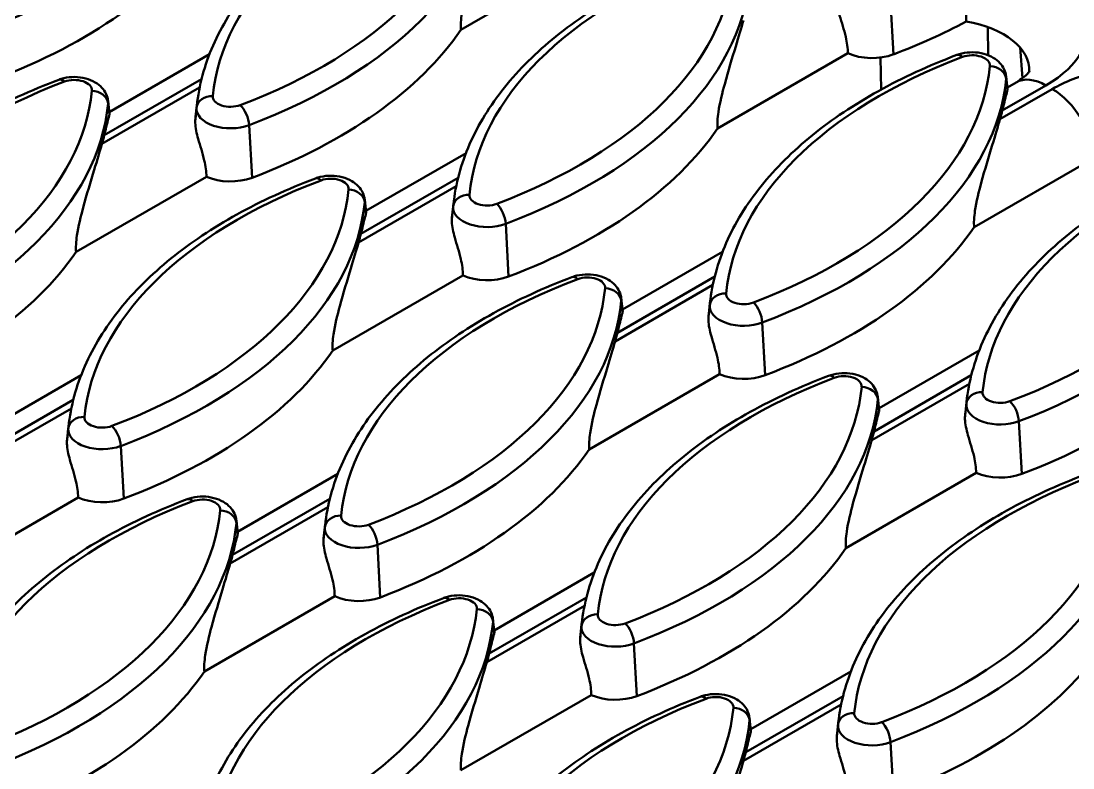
# Model space of a CAD drawing. Header units: millimetres. Extents: x 0 to 2774, y -40 to 1485.
# Drawn here: x 289.74 to 338.05, y 333.75 to 368.07 of the extents above; entities that cross this region are included whole.
import ezdxf

# ---------------------------------------------------------------- set-up
doc = ezdxf.new("R2010")
doc.units = ezdxf.units.MM
doc.header["$LTSCALE"] = 2.5
doc.layers.add('Sichtbar (ISO)', color=7, linetype='Continuous', lineweight=50)
doc.layers.add('Sichtbar schmal (ISO)', color=7, linetype='Continuous', lineweight=50)

msp = doc.modelspace()

# ---------------------------------------------------------------- linework, layer by layer
at = {"layer": 'Sichtbar (ISO)'}
for p, q in [((309.945, 367.665), (315.931, 371.121)), ((293.794, 363.883), (298.393, 366.538)), ((321.731, 363.128), (327.717, 366.584)), ((334.988, 365.521), (335.05, 364.934)), ((335.042, 365.017), (335.44, 365.247)), ((293.74, 364.387), (293.803, 363.8)), ((297.811, 364.171), (297.759, 363.685)), ((305.579, 359.347), (310.178, 362.002)), ((333.516, 358.592), (339.043, 361.783)), ((292.268, 357.458), (298.254, 360.914)), ((305.525, 359.851), (305.588, 359.264)), ((309.597, 359.635), (309.544, 359.148)), ((317.364, 354.811), (321.963, 357.466)), ((304.053, 352.922), (310.039, 356.378)), ((317.31, 355.315), (317.373, 354.728)), ((321.382, 355.099), (321.329, 354.612)), ((329.149, 350.275), (333.748, 352.93)), ((287.901, 349.141), (292.5, 351.796)), ((315.838, 348.386), (321.824, 351.842)), ((329.095, 350.778), (329.158, 350.192)), ((333.167, 350.562), (333.115, 350.076)), ((291.919, 349.428), (291.867, 348.942)), ((299.686, 344.604), (304.285, 347.26)), ((327.623, 343.85), (333.609, 347.306)), ((286.375, 342.716), (292.361, 346.172)), ((299.632, 345.108), (299.695, 344.522)), ((303.704, 344.892), (303.652, 344.406)), ((311.471, 340.068), (316.07, 342.724)), ((298.16, 338.18), (304.146, 341.636)), ((311.417, 340.572), (311.48, 339.986)), ((315.489, 340.356), (315.437, 339.87)), ((323.257, 335.532), (327.855, 338.187)), ((309.945, 333.644), (315.931, 337.1)), ((323.202, 336.036), (323.265, 335.45)), ((327.274, 335.82), (327.222, 335.334))]:
    msp.add_line(p, q, dxfattribs=at)
for centre, major_axis, start_param, end_param in [((274.812, 377.529), (25.106, 0), 5.2921, 5.906759), ((316.06, 378.663), (-25.106, 0), 2.150508, 2.319233), ((332.05, 365.82), (4, 0), 6.248142, 7.576846), ((286.597, 372.993), (25.106, 0), 5.2921, 5.906759), ((328.823, 367.409), (-1.806, 0), 0.911322, 2.150508), ((310.167, 365.962), (24.887, 0), 6.114898, 6.142932), ((298.382, 368.457), (25.106, 0), 5.2921, 5.906759), ((268.919, 364.828), (24.887, 0), 6.114898, 6.142932), ((299.36, 361.739), (-1.806, 0), 0.911322, 2.150508), ((310.167, 363.921), (25.106, 0), 5.2921, 5.906759), ((280.705, 360.292), (24.887, 0), 6.114898, 6.142932), ((268.919, 362.787), (25.106, 0), 5.2921, 5.906759), ((311.146, 357.202), (-1.806, 0), 0.911322, 2.150508), ((292.49, 355.756), (24.887, 0), 6.114898, 6.142932), ((321.952, 359.385), (25.106, 0), 5.2921, 5.906759), ((280.705, 358.251), (25.106, 0), 5.2921, 5.906759), ((322.931, 352.666), (-1.806, 0), 0.911322, 2.150508), ((304.275, 351.22), (24.887, 0), 6.114898, 6.142932), ((292.49, 353.715), (25.106, 0), 5.2921, 5.906759), ((334.716, 348.13), (-1.806, 0), 0.911322, 2.150508), ((293.468, 346.996), (-1.806, 0), 0.911322, 2.150508), ((274.812, 345.55), (24.887, 0), 6.114898, 6.142932), ((304.275, 349.178), (25.106, 0), 5.2921, 5.906759), ((305.253, 342.46), (-1.806, 0), 0.911322, 2.150508), ((316.06, 344.642), (25.106, 0), 5.2921, 5.906759), ((286.597, 341.013), (24.887, 0), 6.114898, 6.142932), ((274.812, 343.508), (25.106, 0), 5.2921, 5.906759), ((317.038, 337.924), (-1.806, 0), 0.911322, 2.150508), ((298.382, 336.477), (24.887, 0), 6.114898, 6.142932)]:
    msp.add_ellipse(centre, major_axis=major_axis, ratio=0.57735, start_param=start_param, end_param=end_param, dxfattribs=at)
for points, knots in [([(309.15, 375.578), (307.869, 375.094), (306.663, 374.539), (304.44, 373.306), (303.423, 372.627), (301.614, 371.162), (300.822, 370.376), (299.492, 368.718), (298.955, 367.846), (298.165, 366.042), (297.912, 365.111), (297.811, 364.171)], [2.9359057, 2.9359057, 2.9359057, 2.9359057, 3.121742, 3.121742, 3.3075784, 3.3075784, 3.4934147, 3.4934147, 3.6792511, 3.6792511, 3.8650875, 3.8650875, 3.8650875, 3.8650875]), ([(311.133, 372.627), (311.034, 372.291), (310.913, 371.884), (310.618, 370.902), (310.437, 370.312), (310.169, 369.326), (310.048, 368.844), (309.966, 368.286), (309.95, 368.145), (309.936, 367.886), (309.937, 367.767), (309.945, 367.665)], [3.485316, 3.485316, 3.485316, 3.485316, 3.831228, 3.831228, 4.242869, 4.242869, 4.503948, 4.503948, 4.581698, 4.581698, 4.653464, 4.653464, 4.653464, 4.653464]), ([(334.976, 371.366), (334.725, 371.197), (334.474, 370.968), (334.009, 370.426), (333.796, 370.117), (333.465, 369.496), (333.339, 369.19), (333.177, 368.593), (333.138, 368.31), (333.144, 368.042)], [-0.8394654, -0.8394654, -0.8394654, -0.8394654, -0.6084187, -0.6084187, -0.3820003, -0.3820003, -0.1850439, -0.1850439, 0, 0, 0, 0]), ([(320.935, 371.042), (319.654, 370.558), (318.448, 370.003), (316.225, 368.77), (315.208, 368.091), (313.399, 366.626), (312.607, 365.84), (311.277, 364.182), (310.74, 363.31), (309.95, 361.506), (309.697, 360.575), (309.597, 359.635)], [2.9359057, 2.9359057, 2.9359057, 2.9359057, 3.121742, 3.121742, 3.3075784, 3.3075784, 3.4934147, 3.4934147, 3.6792511, 3.6792511, 3.8650875, 3.8650875, 3.8650875, 3.8650875]), ([(327.717, 366.584), (327.714, 366.82), (327.678, 367.075), (327.542, 367.665), (327.429, 368.003), (327.305, 368.44), (327.272, 368.571), (327.222, 368.824), (327.207, 368.947), (327.202, 369.115), (327.204, 369.175), (327.209, 369.233)], [0.0433649, 0.0433649, 0.0433649, 0.0433649, 0.199966, 0.199966, 0.399932, 0.399932, 0.4756007, 0.4756007, 0.5512693, 0.5512693, 0.5929939, 0.5929939, 0.5929939, 0.5929939]), ([(322.918, 368.091), (322.819, 367.755), (322.698, 367.348), (322.403, 366.366), (322.222, 365.776), (321.954, 364.79), (321.833, 364.308), (321.751, 363.75), (321.735, 363.609), (321.721, 363.35), (321.722, 363.231), (321.731, 363.128)], [3.485316, 3.485316, 3.485316, 3.485316, 3.831228, 3.831228, 4.242869, 4.242869, 4.503948, 4.503948, 4.581698, 4.581698, 4.653464, 4.653464, 4.653464, 4.653464]), ([(332.72, 366.506), (331.439, 366.022), (330.233, 365.467), (328.01, 364.234), (326.993, 363.555), (325.184, 362.09), (324.392, 361.304), (323.063, 359.646), (322.526, 358.774), (321.735, 356.97), (321.483, 356.039), (321.382, 355.099)], [2.9359057, 2.9359057, 2.9359057, 2.9359057, 3.121742, 3.121742, 3.3075784, 3.3075784, 3.4934147, 3.4934147, 3.6792511, 3.6792511, 3.8650875, 3.8650875, 3.8650875, 3.8650875]), ([(334.988, 365.521), (334.975, 365.637), (334.942, 365.748), (334.845, 365.959), (334.777, 366.055), (334.609, 366.239), (334.505, 366.319), (334.256, 366.467), (334.109, 366.525), (333.792, 366.608), (333.622, 366.629), (333.282, 366.632), (333.113, 366.615), (332.871, 366.557), (332.795, 366.534), (332.72, 366.506)], [0.847302, 0.847302, 0.847302, 0.847302, 1.046181, 1.046181, 1.270532, 1.270532, 1.556044, 1.556044, 1.929065, 1.929065, 2.339587, 2.339587, 2.746954, 2.746954, 2.935906, 2.935906, 2.935906, 2.935906]), ([(335.44, 365.247), (335.57, 365.322), (335.679, 365.396), (335.856, 365.533), (335.922, 365.595), (336.016, 365.694), (336.042, 365.731), (336.062, 365.762), (336.065, 365.767), (336.065, 365.767)], [0, 0, 0, 0, 0.1441607, 0.1441607, 0.2883214, 0.2883214, 0.4324821, 0.4324821, 0.5133261, 0.5133261, 0.5133261, 0.5133261]), ([(291.472, 365.372), (290.191, 364.888), (288.985, 364.333), (286.762, 363.1), (285.746, 362.421), (283.937, 360.956), (283.144, 360.17), (281.815, 358.512), (281.278, 357.64), (280.487, 355.836), (280.235, 354.905), (280.134, 353.965)], [2.9359057, 2.9359057, 2.9359057, 2.9359057, 3.121742, 3.121742, 3.3075784, 3.3075784, 3.4934147, 3.4934147, 3.6792511, 3.6792511, 3.8650875, 3.8650875, 3.8650875, 3.8650875]), ([(293.74, 364.387), (293.727, 364.503), (293.695, 364.614), (293.597, 364.825), (293.53, 364.921), (293.361, 365.105), (293.257, 365.185), (293.008, 365.333), (292.861, 365.39), (292.544, 365.474), (292.374, 365.495), (292.034, 365.498), (291.865, 365.481), (291.623, 365.423), (291.547, 365.4), (291.472, 365.372)], [0.847302, 0.847302, 0.847302, 0.847302, 1.046181, 1.046181, 1.270532, 1.270532, 1.556044, 1.556044, 1.929065, 1.929065, 2.339587, 2.339587, 2.746954, 2.746954, 2.935906, 2.935906, 2.935906, 2.935906]), ([(335.044, 364.886), (335.041, 364.876), (335.038, 364.865), (334.987, 364.683), (334.924, 364.418), (334.839, 364.072), (334.825, 364.014), (334.81, 363.953)], [0.7095826, 0.7095826, 0.7095826, 0.7095826, 0.7301099, 0.7301099, 1.0546565, 1.0546565, 1.1167, 1.1167, 1.1167, 1.1167]), ([(293.797, 363.752), (293.794, 363.742), (293.791, 363.731), (293.739, 363.549), (293.676, 363.284), (293.591, 362.938), (293.577, 362.88), (293.563, 362.819)], [0.7095826, 0.7095826, 0.7095826, 0.7095826, 0.7301099, 0.7301099, 1.0546565, 1.0546565, 1.1167, 1.1167, 1.1167, 1.1167]), ([(298.254, 360.914), (298.251, 361.15), (298.215, 361.405), (298.08, 361.994), (297.966, 362.333), (297.843, 362.77), (297.809, 362.901), (297.759, 363.154), (297.744, 363.277), (297.739, 363.445), (297.741, 363.504), (297.747, 363.562)], [0.0433649, 0.0433649, 0.0433649, 0.0433649, 0.199966, 0.199966, 0.399932, 0.399932, 0.4756007, 0.4756007, 0.5512693, 0.5512693, 0.5929939, 0.5929939, 0.5929939, 0.5929939]), ([(297.747, 363.562), (297.75, 363.592), (297.753, 363.622), (297.757, 363.662), (297.758, 363.673), (297.759, 363.685)], [0.70958265, 0.70958265, 0.70958265, 0.70958265, 0.73010989, 0.73010989, 0.73801389, 0.73801389, 0.73801389, 0.73801389]), ([(334.703, 363.555), (334.604, 363.219), (334.483, 362.812), (334.188, 361.83), (334.007, 361.24), (333.739, 360.254), (333.618, 359.772), (333.536, 359.214), (333.52, 359.073), (333.506, 358.814), (333.507, 358.695), (333.516, 358.592)], [3.485316, 3.485316, 3.485316, 3.485316, 3.831228, 3.831228, 4.242869, 4.242869, 4.503948, 4.503948, 4.581698, 4.581698, 4.653464, 4.653464, 4.653464, 4.653464]), ([(293.455, 362.421), (293.356, 362.085), (293.235, 361.678), (292.94, 360.696), (292.759, 360.106), (292.491, 359.12), (292.37, 358.638), (292.288, 358.08), (292.272, 357.939), (292.258, 357.68), (292.259, 357.561), (292.268, 357.458)], [3.485316, 3.485316, 3.485316, 3.485316, 3.831228, 3.831228, 4.242869, 4.242869, 4.503948, 4.503948, 4.581698, 4.581698, 4.653464, 4.653464, 4.653464, 4.653464]), ([(344.505, 361.97), (343.224, 361.485), (342.018, 360.931), (339.795, 359.698), (338.779, 359.019), (336.97, 357.554), (336.177, 356.768), (334.848, 355.11), (334.311, 354.238), (333.52, 352.434), (333.268, 351.503), (333.167, 350.562)], [2.9359057, 2.9359057, 2.9359057, 2.9359057, 3.121742, 3.121742, 3.3075784, 3.3075784, 3.4934147, 3.4934147, 3.6792511, 3.6792511, 3.8650875, 3.8650875, 3.8650875, 3.8650875]), ([(305.525, 359.851), (305.512, 359.967), (305.48, 360.078), (305.382, 360.289), (305.315, 360.385), (305.147, 360.569), (305.042, 360.649), (304.793, 360.797), (304.646, 360.854), (304.329, 360.938), (304.159, 360.959), (303.819, 360.962), (303.65, 360.944), (303.408, 360.887), (303.332, 360.864), (303.257, 360.836)], [0.847302, 0.847302, 0.847302, 0.847302, 1.046181, 1.046181, 1.270532, 1.270532, 1.556044, 1.556044, 1.929065, 1.929065, 2.339587, 2.339587, 2.746954, 2.746954, 2.935906, 2.935906, 2.935906, 2.935906]), ([(303.257, 360.836), (301.976, 360.351), (300.77, 359.797), (298.547, 358.564), (297.531, 357.885), (295.722, 356.42), (294.929, 355.634), (293.6, 353.976), (293.063, 353.104), (292.273, 351.3), (292.02, 350.369), (291.919, 349.428)], [2.9359057, 2.9359057, 2.9359057, 2.9359057, 3.121742, 3.121742, 3.3075784, 3.3075784, 3.4934147, 3.4934147, 3.6792511, 3.6792511, 3.8650875, 3.8650875, 3.8650875, 3.8650875]), ([(305.582, 359.216), (305.579, 359.205), (305.576, 359.195), (305.524, 359.013), (305.461, 358.748), (305.377, 358.402), (305.362, 358.344), (305.348, 358.283)], [0.7095826, 0.7095826, 0.7095826, 0.7095826, 0.7301099, 0.7301099, 1.0546565, 1.0546565, 1.1167, 1.1167, 1.1167, 1.1167]), ([(310.039, 356.378), (310.036, 356.613), (310, 356.869), (309.865, 357.458), (309.751, 357.797), (309.628, 358.234), (309.594, 358.364), (309.544, 358.618), (309.529, 358.741), (309.524, 358.909), (309.526, 358.968), (309.532, 359.026)], [0.0433649, 0.0433649, 0.0433649, 0.0433649, 0.199966, 0.199966, 0.399932, 0.399932, 0.4756007, 0.4756007, 0.5512693, 0.5512693, 0.5929939, 0.5929939, 0.5929939, 0.5929939]), ([(309.532, 359.026), (309.535, 359.056), (309.538, 359.086), (309.542, 359.126), (309.543, 359.137), (309.544, 359.148)], [0.70958265, 0.70958265, 0.70958265, 0.70958265, 0.73010989, 0.73010989, 0.73801389, 0.73801389, 0.73801389, 0.73801389]), ([(305.24, 357.885), (305.141, 357.549), (305.021, 357.142), (304.725, 356.16), (304.544, 355.57), (304.276, 354.584), (304.155, 354.102), (304.073, 353.543), (304.057, 353.403), (304.043, 353.144), (304.044, 353.025), (304.053, 352.922)], [3.485316, 3.485316, 3.485316, 3.485316, 3.831228, 3.831228, 4.242869, 4.242869, 4.503948, 4.503948, 4.581698, 4.581698, 4.653464, 4.653464, 4.653464, 4.653464]), ([(315.043, 356.3), (313.762, 355.815), (312.555, 355.261), (310.332, 354.028), (309.316, 353.349), (307.507, 351.884), (306.714, 351.098), (305.385, 349.44), (304.848, 348.568), (304.058, 346.764), (303.805, 345.832), (303.704, 344.892)], [2.9359057, 2.9359057, 2.9359057, 2.9359057, 3.121742, 3.121742, 3.3075784, 3.3075784, 3.4934147, 3.4934147, 3.6792511, 3.6792511, 3.8650875, 3.8650875, 3.8650875, 3.8650875]), ([(317.31, 355.315), (317.297, 355.431), (317.265, 355.542), (317.167, 355.753), (317.1, 355.849), (316.932, 356.033), (316.827, 356.113), (316.579, 356.261), (316.431, 356.318), (316.114, 356.402), (315.944, 356.423), (315.605, 356.426), (315.435, 356.408), (315.193, 356.351), (315.117, 356.328), (315.043, 356.3)], [0.847302, 0.847302, 0.847302, 0.847302, 1.046181, 1.046181, 1.270532, 1.270532, 1.556044, 1.556044, 1.929065, 1.929065, 2.339587, 2.339587, 2.746954, 2.746954, 2.935906, 2.935906, 2.935906, 2.935906]), ([(317.367, 354.679), (317.364, 354.669), (317.361, 354.659), (317.309, 354.477), (317.246, 354.212), (317.162, 353.866), (317.148, 353.808), (317.133, 353.747)], [0.7095826, 0.7095826, 0.7095826, 0.7095826, 0.7301099, 0.7301099, 1.0546565, 1.0546565, 1.1167, 1.1167, 1.1167, 1.1167]), ([(321.824, 351.842), (321.821, 352.077), (321.785, 352.333), (321.65, 352.922), (321.536, 353.261), (321.413, 353.698), (321.379, 353.828), (321.329, 354.082), (321.314, 354.205), (321.309, 354.373), (321.311, 354.432), (321.317, 354.49)], [0.0433649, 0.0433649, 0.0433649, 0.0433649, 0.199966, 0.199966, 0.399932, 0.399932, 0.4756007, 0.4756007, 0.5512693, 0.5512693, 0.5929939, 0.5929939, 0.5929939, 0.5929939]), ([(321.317, 354.49), (321.32, 354.52), (321.323, 354.549), (321.327, 354.59), (321.328, 354.601), (321.329, 354.612)], [0.70958265, 0.70958265, 0.70958265, 0.70958265, 0.73010989, 0.73010989, 0.73801389, 0.73801389, 0.73801389, 0.73801389]), ([(317.026, 353.349), (316.927, 353.013), (316.806, 352.606), (316.51, 351.623), (316.329, 351.034), (316.062, 350.048), (315.94, 349.566), (315.858, 349.007), (315.842, 348.867), (315.828, 348.608), (315.829, 348.488), (315.838, 348.386)], [3.485316, 3.485316, 3.485316, 3.485316, 3.831228, 3.831228, 4.242869, 4.242869, 4.503948, 4.503948, 4.581698, 4.581698, 4.653464, 4.653464, 4.653464, 4.653464]), ([(326.828, 351.764), (325.547, 351.279), (324.34, 350.725), (322.118, 349.491), (321.101, 348.812), (319.292, 347.348), (318.499, 346.562), (317.17, 344.904), (316.633, 344.031), (315.843, 342.228), (315.59, 341.296), (315.489, 340.356)], [2.9359057, 2.9359057, 2.9359057, 2.9359057, 3.121742, 3.121742, 3.3075784, 3.3075784, 3.4934147, 3.4934147, 3.6792511, 3.6792511, 3.8650875, 3.8650875, 3.8650875, 3.8650875]), ([(329.095, 350.778), (329.083, 350.894), (329.05, 351.006), (328.952, 351.217), (328.885, 351.313), (328.717, 351.497), (328.612, 351.577), (328.364, 351.725), (328.216, 351.782), (327.899, 351.865), (327.729, 351.887), (327.39, 351.89), (327.22, 351.872), (326.978, 351.815), (326.902, 351.792), (326.828, 351.764)], [0.847302, 0.847302, 0.847302, 0.847302, 1.046181, 1.046181, 1.270532, 1.270532, 1.556044, 1.556044, 1.929065, 1.929065, 2.339587, 2.339587, 2.746954, 2.746954, 2.935906, 2.935906, 2.935906, 2.935906]), ([(329.152, 350.143), (329.149, 350.133), (329.146, 350.123), (329.094, 349.941), (329.031, 349.676), (328.947, 349.33), (328.933, 349.272), (328.918, 349.211)], [0.7095826, 0.7095826, 0.7095826, 0.7095826, 0.7301099, 0.7301099, 1.0546565, 1.0546565, 1.1167, 1.1167, 1.1167, 1.1167]), ([(333.609, 347.306), (333.606, 347.541), (333.57, 347.796), (333.435, 348.386), (333.321, 348.724), (333.198, 349.162), (333.164, 349.292), (333.114, 349.546), (333.099, 349.669), (333.094, 349.837), (333.096, 349.896), (333.102, 349.954)], [0.0433649, 0.0433649, 0.0433649, 0.0433649, 0.199966, 0.199966, 0.399932, 0.399932, 0.4756007, 0.4756007, 0.5512693, 0.5512693, 0.5929939, 0.5929939, 0.5929939, 0.5929939]), ([(333.102, 349.954), (333.105, 349.984), (333.108, 350.013), (333.112, 350.054), (333.113, 350.065), (333.115, 350.076)], [0.70958265, 0.70958265, 0.70958265, 0.70958265, 0.73010989, 0.73010989, 0.73801389, 0.73801389, 0.73801389, 0.73801389]), ([(291.854, 348.82), (291.857, 348.85), (291.86, 348.879), (291.864, 348.92), (291.866, 348.931), (291.867, 348.942)], [0.70958265, 0.70958265, 0.70958265, 0.70958265, 0.73010989, 0.73010989, 0.73801389, 0.73801389, 0.73801389, 0.73801389]), ([(292.361, 346.172), (292.358, 346.407), (292.323, 346.662), (292.187, 347.252), (292.073, 347.59), (291.95, 348.028), (291.916, 348.158), (291.867, 348.411), (291.851, 348.535), (291.846, 348.703), (291.848, 348.762), (291.854, 348.82)], [0.0433649, 0.0433649, 0.0433649, 0.0433649, 0.199966, 0.199966, 0.399932, 0.399932, 0.4756007, 0.4756007, 0.5512693, 0.5512693, 0.5929939, 0.5929939, 0.5929939, 0.5929939]), ([(328.811, 348.813), (328.712, 348.477), (328.591, 348.07), (328.295, 347.087), (328.114, 346.497), (327.847, 345.512), (327.725, 345.03), (327.643, 344.471), (327.627, 344.331), (327.613, 344.072), (327.615, 343.952), (327.623, 343.85)], [3.485316, 3.485316, 3.485316, 3.485316, 3.831228, 3.831228, 4.242869, 4.242869, 4.503948, 4.503948, 4.581698, 4.581698, 4.653464, 4.653464, 4.653464, 4.653464]), ([(338.613, 347.227), (337.332, 346.743), (336.126, 346.189), (333.903, 344.955), (332.886, 344.276), (331.077, 342.812), (330.285, 342.026), (328.955, 340.368), (328.418, 339.495), (327.628, 337.692), (327.375, 336.76), (327.274, 335.82)], [2.9359057, 2.9359057, 2.9359057, 2.9359057, 3.121742, 3.121742, 3.3075784, 3.3075784, 3.4934147, 3.4934147, 3.6792511, 3.6792511, 3.8650875, 3.8650875, 3.8650875, 3.8650875]), ([(297.365, 346.093), (296.084, 345.609), (294.878, 345.055), (292.655, 343.821), (291.638, 343.142), (289.829, 341.678), (289.037, 340.892), (287.707, 339.234), (287.17, 338.361), (286.38, 336.558), (286.127, 335.626), (286.026, 334.686)], [2.9359057, 2.9359057, 2.9359057, 2.9359057, 3.121742, 3.121742, 3.3075784, 3.3075784, 3.4934147, 3.4934147, 3.6792511, 3.6792511, 3.8650875, 3.8650875, 3.8650875, 3.8650875]), ([(299.632, 345.108), (299.62, 345.224), (299.587, 345.336), (299.49, 345.547), (299.422, 345.643), (299.254, 345.827), (299.15, 345.907), (298.901, 346.055), (298.753, 346.112), (298.437, 346.195), (298.266, 346.217), (297.927, 346.22), (297.758, 346.202), (297.515, 346.145), (297.44, 346.122), (297.365, 346.093)], [0.847302, 0.847302, 0.847302, 0.847302, 1.046181, 1.046181, 1.270532, 1.270532, 1.556044, 1.556044, 1.929065, 1.929065, 2.339587, 2.339587, 2.746954, 2.746954, 2.935906, 2.935906, 2.935906, 2.935906]), ([(299.689, 344.473), (299.686, 344.463), (299.683, 344.453), (299.631, 344.271), (299.568, 344.006), (299.484, 343.66), (299.47, 343.601), (299.455, 343.541)], [0.7095826, 0.7095826, 0.7095826, 0.7095826, 0.7301099, 0.7301099, 1.0546565, 1.0546565, 1.1167, 1.1167, 1.1167, 1.1167]), ([(304.146, 341.636), (304.144, 341.871), (304.108, 342.126), (303.972, 342.716), (303.858, 343.054), (303.735, 343.492), (303.701, 343.622), (303.652, 343.875), (303.636, 343.998), (303.632, 344.167), (303.633, 344.226), (303.639, 344.284)], [0.0433649, 0.0433649, 0.0433649, 0.0433649, 0.199966, 0.199966, 0.399932, 0.399932, 0.4756007, 0.4756007, 0.5512693, 0.5512693, 0.5929939, 0.5929939, 0.5929939, 0.5929939]), ([(303.639, 344.284), (303.642, 344.314), (303.645, 344.343), (303.649, 344.384), (303.651, 344.395), (303.652, 344.406)], [0.70958265, 0.70958265, 0.70958265, 0.70958265, 0.73010989, 0.73010989, 0.73801389, 0.73801389, 0.73801389, 0.73801389]), ([(299.348, 343.143), (299.249, 342.807), (299.128, 342.4), (298.833, 341.417), (298.651, 340.827), (298.384, 339.842), (298.262, 339.36), (298.181, 338.801), (298.165, 338.661), (298.151, 338.401), (298.152, 338.282), (298.16, 338.18)], [3.485316, 3.485316, 3.485316, 3.485316, 3.831228, 3.831228, 4.242869, 4.242869, 4.503948, 4.503948, 4.581698, 4.581698, 4.653464, 4.653464, 4.653464, 4.653464]), ([(311.417, 340.572), (311.405, 340.688), (311.372, 340.8), (311.275, 341.011), (311.207, 341.107), (311.039, 341.291), (310.935, 341.371), (310.686, 341.518), (310.538, 341.576), (310.222, 341.659), (310.052, 341.681), (309.712, 341.684), (309.543, 341.666), (309.301, 341.608), (309.225, 341.586), (309.15, 341.557)], [0.847302, 0.847302, 0.847302, 0.847302, 1.046181, 1.046181, 1.270532, 1.270532, 1.556044, 1.556044, 1.929065, 1.929065, 2.339587, 2.339587, 2.746954, 2.746954, 2.935906, 2.935906, 2.935906, 2.935906]), ([(309.15, 341.557), (307.869, 341.073), (306.663, 340.519), (304.44, 339.285), (303.423, 338.606), (301.614, 337.141), (300.822, 336.356), (299.492, 334.698), (298.955, 333.825), (298.165, 332.022), (297.912, 331.09), (297.811, 330.15)], [2.9359057, 2.9359057, 2.9359057, 2.9359057, 3.121742, 3.121742, 3.3075784, 3.3075784, 3.4934147, 3.4934147, 3.6792511, 3.6792511, 3.8650875, 3.8650875, 3.8650875, 3.8650875]), ([(311.474, 339.937), (311.471, 339.927), (311.468, 339.917), (311.416, 339.735), (311.353, 339.47), (311.269, 339.123), (311.255, 339.065), (311.24, 339.005)], [0.7095826, 0.7095826, 0.7095826, 0.7095826, 0.7301099, 0.7301099, 1.0546565, 1.0546565, 1.1167, 1.1167, 1.1167, 1.1167]), ([(315.931, 337.1), (315.929, 337.335), (315.893, 337.59), (315.757, 338.18), (315.644, 338.518), (315.52, 338.956), (315.486, 339.086), (315.437, 339.339), (315.421, 339.462), (315.417, 339.631), (315.418, 339.69), (315.424, 339.748)], [0.0433649, 0.0433649, 0.0433649, 0.0433649, 0.199966, 0.199966, 0.399932, 0.399932, 0.4756007, 0.4756007, 0.5512693, 0.5512693, 0.5929939, 0.5929939, 0.5929939, 0.5929939]), ([(315.424, 339.748), (315.427, 339.778), (315.43, 339.807), (315.435, 339.848), (315.436, 339.859), (315.437, 339.87)], [0.70958265, 0.70958265, 0.70958265, 0.70958265, 0.73010989, 0.73010989, 0.73801389, 0.73801389, 0.73801389, 0.73801389]), ([(311.133, 338.607), (311.034, 338.271), (310.913, 337.864), (310.618, 336.881), (310.437, 336.291), (310.169, 335.306), (310.048, 334.824), (309.966, 334.265), (309.95, 334.124), (309.936, 333.865), (309.937, 333.746), (309.945, 333.644)], [3.485316, 3.485316, 3.485316, 3.485316, 3.831228, 3.831228, 4.242869, 4.242869, 4.503948, 4.503948, 4.581698, 4.581698, 4.653464, 4.653464, 4.653464, 4.653464]), ([(320.935, 337.021), (319.654, 336.537), (318.448, 335.983), (316.225, 334.749), (315.208, 334.07), (313.399, 332.605), (312.607, 331.819), (311.277, 330.162), (310.74, 329.289), (309.95, 327.485), (309.697, 326.554), (309.597, 325.614)], [2.9359057, 2.9359057, 2.9359057, 2.9359057, 3.121742, 3.121742, 3.3075784, 3.3075784, 3.4934147, 3.4934147, 3.6792511, 3.6792511, 3.8650875, 3.8650875, 3.8650875, 3.8650875]), ([(323.202, 336.036), (323.19, 336.152), (323.157, 336.264), (323.06, 336.474), (322.992, 336.571), (322.824, 336.755), (322.72, 336.834), (322.471, 336.982), (322.324, 337.04), (322.007, 337.123), (321.837, 337.145), (321.497, 337.148), (321.328, 337.13), (321.086, 337.072), (321.01, 337.049), (320.935, 337.021)], [0.847302, 0.847302, 0.847302, 0.847302, 1.046181, 1.046181, 1.270532, 1.270532, 1.556044, 1.556044, 1.929065, 1.929065, 2.339587, 2.339587, 2.746954, 2.746954, 2.935906, 2.935906, 2.935906, 2.935906]), ([(323.259, 335.401), (323.256, 335.391), (323.253, 335.381), (323.202, 335.199), (323.139, 334.934), (323.054, 334.587), (323.04, 334.529), (323.025, 334.469)], [0.7095826, 0.7095826, 0.7095826, 0.7095826, 0.7301099, 0.7301099, 1.0546565, 1.0546565, 1.1167, 1.1167, 1.1167, 1.1167]), ([(327.209, 335.212), (327.212, 335.242), (327.215, 335.271), (327.22, 335.312), (327.221, 335.323), (327.222, 335.334)], [0.70958265, 0.70958265, 0.70958265, 0.70958265, 0.73010989, 0.73010989, 0.73801389, 0.73801389, 0.73801389, 0.73801389]), ([(327.717, 332.564), (327.714, 332.799), (327.678, 333.054), (327.542, 333.644), (327.429, 333.982), (327.305, 334.42), (327.272, 334.55), (327.222, 334.803), (327.207, 334.926), (327.202, 335.095), (327.204, 335.154), (327.209, 335.212)], [0.0433649, 0.0433649, 0.0433649, 0.0433649, 0.199966, 0.199966, 0.399932, 0.399932, 0.4756007, 0.4756007, 0.5512693, 0.5512693, 0.5929939, 0.5929939, 0.5929939, 0.5929939]), ([(322.918, 334.071), (322.819, 333.735), (322.698, 333.327), (322.403, 332.345), (322.222, 331.755), (321.954, 330.77), (321.833, 330.288), (321.751, 329.729), (321.735, 329.588), (321.721, 329.329), (321.722, 329.21), (321.731, 329.108)], [3.485316, 3.485316, 3.485316, 3.485316, 3.831228, 3.831228, 4.242869, 4.242869, 4.503948, 4.503948, 4.581698, 4.581698, 4.653464, 4.653464, 4.653464, 4.653464])]:
    msp.add_open_spline(points, degree=3, knots=knots, dxfattribs=at)
for points in [[(335.05, 364.934), (335.052, 364.921), (335.05, 364.905), (335.044, 364.886)], [(293.803, 363.8), (293.804, 363.787), (293.802, 363.771), (293.797, 363.752)], [(305.588, 359.264), (305.589, 359.251), (305.587, 359.235), (305.582, 359.216)], [(317.373, 354.728), (317.374, 354.715), (317.372, 354.699), (317.367, 354.679)], [(329.158, 350.192), (329.159, 350.179), (329.158, 350.162), (329.152, 350.143)], [(299.695, 344.522), (299.697, 344.509), (299.695, 344.492), (299.689, 344.473)], [(311.48, 339.986), (311.482, 339.973), (311.48, 339.956), (311.474, 339.937)], [(323.265, 335.45), (323.267, 335.437), (323.265, 335.42), (323.259, 335.401)]]:
    msp.add_open_spline(points, degree=3, dxfattribs=at)
at = {"layer": 'Sichtbar schmal (ISO)'}
for p, q in [((329.678, 368.954), (329.813, 366.536)), ((334.16, 366.498), (334.14, 367.79)), ((335.635, 366.844), (335.742, 365.445)), ((329.216, 366.391), (329.24, 364.916)), ((293.563, 362.819), (298.03, 365.399)), ((334.988, 365.415), (335.044, 364.886)), ((297.943, 365.012), (293.455, 362.421)), ((337.106, 364.943), (334.703, 363.555)), ((334.81, 363.953), (336.815, 365.111)), ((293.74, 364.281), (293.797, 363.752)), ((297.803, 364.088), (297.747, 363.562)), ((300.215, 363.284), (300.35, 360.866)), ((309.728, 360.476), (305.24, 357.885)), ((305.348, 358.283), (309.815, 360.863)), ((305.525, 359.744), (305.582, 359.216)), ((309.588, 359.552), (309.532, 359.026)), ((312, 358.748), (312.135, 356.33)), ((317.133, 353.747), (321.601, 356.327)), ((321.513, 355.94), (317.026, 353.349)), ((317.31, 355.208), (317.367, 354.679)), ((321.373, 355.016), (321.317, 354.49)), ((323.785, 354.212), (323.92, 351.794)), ((328.918, 349.211), (333.386, 351.791)), ((333.298, 351.404), (328.811, 348.813)), ((287.67, 348.077), (292.138, 350.657)), ((329.096, 350.672), (329.152, 350.143)), ((333.158, 350.479), (333.102, 349.954)), ((292.05, 350.27), (287.563, 347.679)), ((291.91, 349.345), (291.854, 348.82)), ((335.57, 349.675), (335.705, 347.258)), ((294.322, 348.541), (294.457, 346.124)), ((299.455, 343.541), (303.923, 346.12)), ((303.835, 345.734), (299.348, 343.143)), ((299.633, 345.002), (299.689, 344.473)), ((303.696, 344.809), (303.639, 344.284)), ((306.107, 344.005), (306.242, 341.588)), ((315.62, 341.197), (311.133, 338.607)), ((311.24, 339.005), (315.708, 341.584)), ((311.418, 340.466), (311.474, 339.937)), ((315.481, 340.273), (315.424, 339.748)), ((317.893, 339.469), (318.027, 337.052)), ((323.025, 334.469), (327.493, 337.048)), ((327.405, 336.661), (322.918, 334.071)), ((323.203, 335.93), (323.259, 335.401)), ((327.266, 335.737), (327.209, 335.212)), ((329.678, 334.933), (329.813, 332.515))]:
    msp.add_line(p, q, dxfattribs=at)
for centre, major_axis, ratio, start_param, end_param in [((274.812, 379.828), (24.86, 0), 0.57735, 5.2921, 6.227073), ((322.624, 363.842), (-24.113, 0), 0.57735, 5.2921, 6.227073), ((286.597, 375.851), (24.113, 0), 0.57735, 5.2921, 6.227073), ((286.597, 375.292), (24.86, 0), 0.57735, 5.2921, 6.227073), ((332.05, 367.862), (6.739, 0), 0.57735, 5.497787, 7.404905), ((334.409, 359.306), (-24.113, 0), 0.57735, 5.2921, 6.227073), ((298.382, 371.315), (24.113, 0), 0.57735, 5.2921, 6.227073), ((298.382, 370.756), (24.86, 0), 0.57735, 5.2921, 6.227073), ((346.194, 354.77), (-24.113, 0), 0.57735, 5.2921, 6.227073), ((332.985, 365.804), (-0.265, 0.702), 0.447262, 5.581488, 6.283185), ((333.431, 366.024), (0.813, 0), 0.57735, 6.227073, 8.433693), ((310.167, 366.778), (24.113, 0), 0.57735, 5.2921, 6.227073), ((334.242, 365.385), (0.746, -0.073), 0.815212, 0.166414, 1.649944), ((304.946, 353.636), (-24.113, 0), 0.57735, 5.2921, 6.227073), ((291.738, 364.67), (-0.265, 0.702), 0.447262, 5.581488, 6.283185), ((292.183, 364.89), (0.813, 0), 0.57735, 6.227073, 8.433693), ((310.167, 366.219), (24.86, 0), 0.57735, 5.2921, 6.227073), ((333.431, 365.465), (1.56, 0), 0.57735, 6.227073, 6.345089), ((336.815, 362.865), (-1.375, 2.382), 0.57735, 5.497787, 6.283185), ((341.871, 362.192), (-6.739, 0), 0.57735, 5.133352, 5.497787), ((268.919, 365.644), (24.113, 0), 0.57735, 5.2921, 6.227073), ((292.994, 364.251), (0.746, -0.073), 0.815212, 0.166414, 1.649944), ((337.106, 362.697), (1.375, -2.382), 0.57735, 0.876433, 2.356194), ((292.183, 364.331), (1.56, 0), 0.57735, 6.227073, 6.345089), ((298.549, 364.01), (-0.746, 0.073), 0.815212, 4.791537, 6.275066), ((299.36, 364.596), (-0.813, 0), 0.57735, 6.227073, 8.433693), ((268.919, 365.085), (24.86, 0), 0.57735, 5.2921, 6.227073), ((299.36, 364.037), (-1.56, 0), 0.57735, 6.227073, 8.433693), ((322.624, 363.283), (-24.86, 0), 0.57735, 6.221282, 6.227073), ((299.806, 363.591), (0.265, -0.702), 0.447262, 0.956366, 2.439895), ((357.979, 350.234), (-24.113, 0), 0.57735, 5.2921, 6.227073), ((321.952, 362.242), (24.113, 0), 0.57735, 5.2921, 6.227073), ((316.731, 349.099), (-24.113, 0), 0.57735, 5.2921, 6.227073), ((303.523, 360.134), (-0.265, 0.702), 0.447262, 5.581488, 6.283185), ((303.968, 360.354), (0.813, 0), 0.57735, 6.227073, 8.433693), ((321.952, 361.683), (24.86, 0), 0.57735, 5.2921, 6.227073), ((280.705, 361.108), (24.113, 0), 0.57735, 5.2921, 6.227073), ((304.779, 359.715), (0.746, -0.073), 0.815212, 0.166414, 1.649944), ((310.334, 359.474), (-0.746, 0.073), 0.815212, 4.791537, 6.275066), ((311.146, 360.06), (-0.813, 0), 0.57735, 6.227073, 8.433693), ((280.705, 360.549), (24.86, 0), 0.57735, 5.2921, 6.227073), ((303.968, 359.795), (1.56, 0), 0.57735, 6.227073, 6.345089), ((311.146, 359.501), (-1.56, 0), 0.57735, 6.227073, 8.433693), ((334.409, 358.747), (-24.86, 0), 0.57735, 6.221282, 6.227073), ((311.591, 359.055), (0.265, -0.702), 0.447262, 0.956366, 2.439895), ((328.516, 344.563), (-24.113, 0), 0.57735, 5.2921, 6.227073), ((315.308, 355.598), (-0.265, 0.702), 0.447262, 5.581488, 6.283185), ((315.753, 355.818), (0.813, 0), 0.57735, 6.227073, 8.433693), ((292.49, 356.572), (24.113, 0), 0.57735, 5.2921, 6.227073), ((316.564, 355.179), (0.746, -0.073), 0.815212, 0.166414, 1.649944), ((292.49, 356.013), (24.86, 0), 0.57735, 5.2921, 6.227073), ((315.753, 355.259), (1.56, 0), 0.57735, 6.227073, 6.345089), ((322.119, 354.938), (-0.746, 0.073), 0.815212, 4.791537, 6.275066), ((322.931, 355.524), (-0.813, 0), 0.57735, 6.227073, 8.433693), ((323.376, 354.519), (0.265, -0.702), 0.447262, 0.956366, 2.439895), ((322.931, 354.965), (-1.56, 0), 0.57735, 6.227073, 8.433693), ((346.194, 354.211), (-24.86, 0), 0.57735, 6.221282, 6.227073), ((327.093, 351.062), (-0.265, 0.702), 0.447262, 5.581488, 6.283185), ((327.538, 351.282), (0.813, 0), 0.57735, 6.227073, 8.433693), ((340.301, 340.027), (-24.113, 0), 0.57735, 5.2921, 6.227073), ((304.275, 352.036), (24.113, 0), 0.57735, 5.2921, 6.227073), ((328.35, 350.643), (0.746, -0.073), 0.815212, 0.166414, 1.649944), ((327.538, 350.723), (1.56, 0), 0.57735, 6.227073, 6.345089), ((333.904, 350.402), (-0.746, 0.073), 0.815212, 4.791537, 6.275066), ((334.716, 350.988), (-0.813, 0), 0.57735, 6.227073, 8.433693), ((304.275, 351.477), (24.86, 0), 0.57735, 5.2921, 6.227073), ((334.716, 350.429), (-1.56, 0), 0.57735, 6.227073, 8.433693), ((357.979, 349.675), (-24.86, 0), 0.57735, 6.221282, 6.227073), ((335.161, 349.983), (0.265, -0.702), 0.447262, 0.956366, 2.439895), ((292.656, 349.268), (-0.746, 0.073), 0.815212, 4.791537, 6.275066), ((293.468, 349.854), (-0.813, 0), 0.57735, 6.227073, 8.433693), ((293.468, 349.295), (-1.56, 0), 0.57735, 6.227073, 8.433693), ((316.731, 348.54), (-24.86, 0), 0.57735, 6.221282, 6.227073), ((293.913, 348.849), (0.265, -0.702), 0.447262, 0.956366, 2.439895), ((352.087, 335.491), (-24.113, 0), 0.57735, 5.2921, 6.227073), ((316.06, 347.5), (24.113, 0), 0.57735, 5.2921, 6.227073), ((310.839, 334.357), (-24.113, 0), 0.57735, 5.2921, 6.227073), ((297.63, 345.392), (-0.265, 0.702), 0.447262, 5.581488, 6.283185), ((298.075, 345.612), (0.813, 0), 0.57735, 6.227073, 8.433693), ((316.06, 346.941), (24.86, 0), 0.57735, 5.2921, 6.227073), ((274.812, 346.366), (24.113, 0), 0.57735, 5.2921, 6.227073), ((298.887, 344.973), (0.746, -0.073), 0.815212, 0.166414, 1.649944), ((274.812, 345.807), (24.86, 0), 0.57735, 5.2921, 6.227073), ((298.075, 345.053), (1.56, 0), 0.57735, 6.227073, 6.345089), ((304.441, 344.732), (-0.746, 0.073), 0.815212, 4.791537, 6.275066), ((305.253, 345.318), (-0.813, 0), 0.57735, 6.227073, 8.433693), ((305.253, 344.759), (-1.56, 0), 0.57735, 6.227073, 8.433693), ((328.516, 344.004), (-24.86, 0), 0.57735, 6.221282, 6.227073), ((305.698, 344.313), (0.265, -0.702), 0.447262, 0.956366, 2.439895), ((322.624, 329.821), (-24.113, 0), 0.57735, 5.2921, 6.227073), ((309.415, 340.856), (-0.265, 0.702), 0.447262, 5.581488, 6.283185), ((309.86, 341.076), (0.813, 0), 0.57735, 6.227073, 8.433693), ((286.597, 341.83), (24.113, 0), 0.57735, 5.2921, 6.227073), ((310.672, 340.437), (0.746, -0.073), 0.815212, 0.166414, 1.649944), ((316.227, 340.196), (-0.746, 0.073), 0.815212, 4.791537, 6.275066), ((317.038, 340.782), (-0.813, 0), 0.57735, 6.227073, 8.433693), ((286.597, 341.271), (24.86, 0), 0.57735, 5.2921, 6.227073), ((309.86, 340.517), (1.56, 0), 0.57735, 6.227073, 6.345089), ((317.038, 340.223), (-1.56, 0), 0.57735, 6.227073, 8.433693), ((340.301, 339.468), (-24.86, 0), 0.57735, 6.221282, 6.227073), ((317.483, 339.777), (0.265, -0.702), 0.447262, 0.956366, 2.439895), ((334.409, 325.285), (-24.113, 0), 0.57735, 5.2921, 6.227073), ((321.2, 336.32), (-0.265, 0.702), 0.447262, 5.581488, 6.283185), ((321.646, 336.539), (0.813, 0), 0.57735, 6.227073, 8.433693), ((298.382, 337.294), (24.113, 0), 0.57735, 5.2921, 6.227073), ((322.457, 335.901), (0.746, -0.073), 0.815212, 0.166414, 1.649944), ((328.012, 335.66), (-0.746, 0.073), 0.815212, 4.791537, 6.275066), ((328.823, 336.246), (-0.813, 0), 0.57735, 6.227073, 8.433693), ((298.382, 336.735), (24.86, 0), 0.57735, 5.2921, 6.227073), ((321.646, 335.98), (1.56, 0), 0.57735, 6.227073, 6.345089), ((352.087, 334.932), (-24.86, 0), 0.57735, 6.221282, 6.227073), ((329.268, 335.241), (0.265, -0.702), 0.447262, 0.956366, 2.439895), ((328.823, 335.687), (-1.56, 0), 0.57735, 6.227073, 8.433693)]:
    msp.add_ellipse(centre, major_axis=major_axis, ratio=ratio, start_param=start_param, end_param=end_param, dxfattribs=at)

doc.saveas('drawing.dxf')
